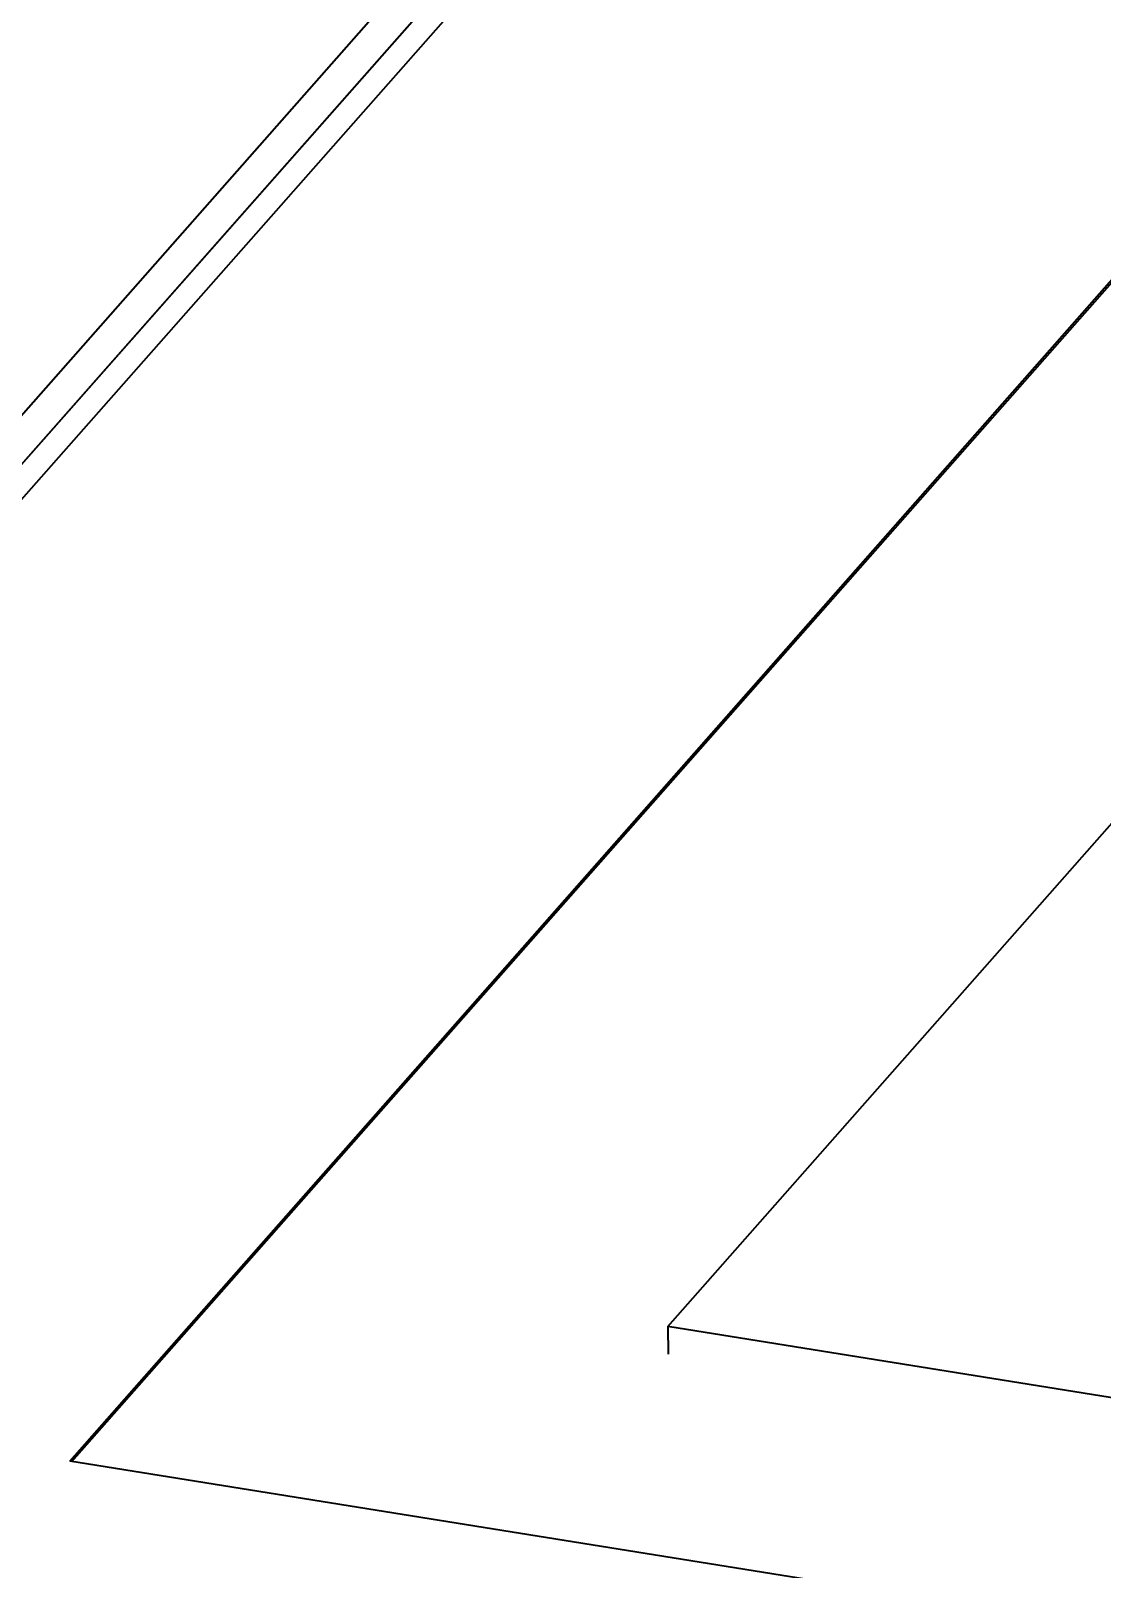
# Model space of a CAD drawing. Extents: x -1051 to 269, y -155 to 691.
# Drawn here: x -185.57 to -182.08, y 537.5 to 542.51 of the extents above; entities that cross this region are included whole.
import ezdxf

# ---------------------------------------------------------------- set-up
doc = ezdxf.new("R2010")
doc.units = 0

msp = doc.modelspace()

# ---------------------------------------------------------------- linework, layer by layer
at = {"color": 7, "lineweight": 35, "ltscale": 0.315401}
msp.add_line((-190.7012, 535.4783), (-182.3553, 544.9393), dxfattribs=at)
at = {"color": 7, "lineweight": 35, "ltscale": 0.310824}
for p, q in [((-190.5776, 535.4586), (-182.3528, 544.7822)), ((-182.3528, 544.7822), (-190.5776, 535.4586))]:
    msp.add_line(p, q, dxfattribs=at)
at = {"color": 7, "lineweight": 35, "ltscale": 0.307554}
msp.add_line((-182.3511, 544.67), (-190.4893, 535.4444), dxfattribs=at)
at = {"color": 7, "lineweight": 35, "ltscale": 0.179559}
msp.add_line((-185.4417, 537.8545), (-180.6903, 543.2407), dxfattribs=at)
at = {"color": 7, "lineweight": 35, "ltscale": 0.179298}
msp.add_line((-185.4346, 537.8533), (-180.6901, 543.2317), dxfattribs=at)
at = {"color": 7, "lineweight": 35, "ltscale": 0.138122}
msp.add_line((-183.4933, 538.2934), (-179.8384, 542.4366), dxfattribs=at)
at = {"color": 7, "lineweight": 35, "ltscale": 0.002245}
msp.add_line((-183.4933, 538.2934), (-183.4919, 538.2036), dxfattribs=at)
at = {"color": 7, "lineweight": 35, "ltscale": 0.282773}
msp.add_line((-172.3249, 536.504), (-183.4933, 538.2934), dxfattribs=at)
at = {"color": 7, "lineweight": 35, "ltscale": 0.353467}
msp.add_line((-171.481, 535.6177), (-185.4417, 537.8545), dxfattribs=at)

doc.saveas('drawing.dxf')
